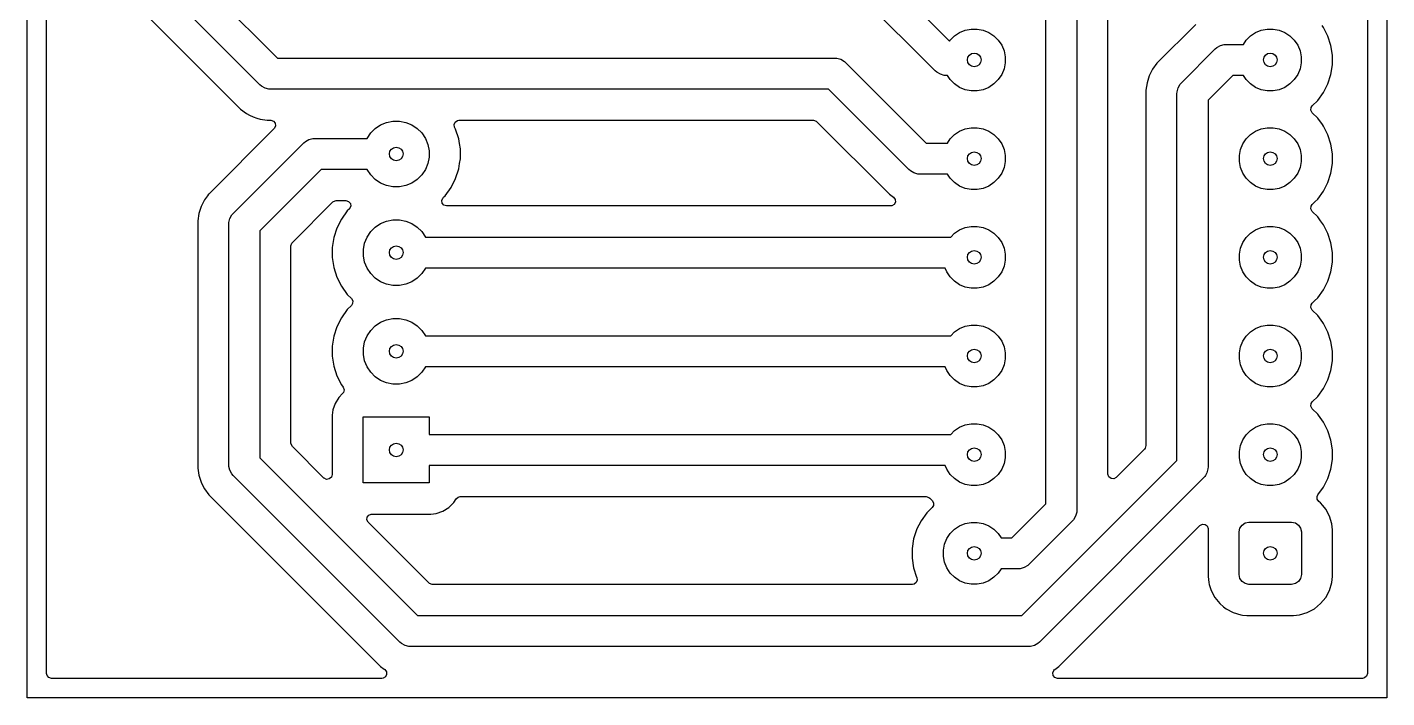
# Model space of a CAD drawing. Extents: x 93.5 to 128.5, y -100.5 to -53.
# Drawn here: x 93.5 to 128.5, y -100.5 to -83.24 of the extents above; entities that cross this region are included whole.
import ezdxf

# ---------------------------------------------------------------- set-up
doc = ezdxf.new("R2010")
doc.units = 0
doc.layers.add('BLACK', color=7, linetype='CONTINUOUS')

msp = doc.modelspace()

# ---------------------------------------------------------------- linework, layer by layer
at = {"layer": 'BLACK', "linetype": 'CONTINUOUS'}
for p, q in [((93.5, -100.5), (93.5, -53)), ((128.5, -53), (128.5, -100.5)), ((94.0005, -99.8755), (94.0005, -53.6245)), ((127.9995, -53.6245), (127.9995, -99.8755)), ((119.72, -95.505684), (119.72, -70.442363)), ((120.52, -70.442363), (120.52, -95.67137)), ((121.3205, -94.7379), (121.3205, -71.034871)), ((96.529, -80.621758), (99.941242, -84.034)), ((114.350921, -80.705235), (117.244199, -83.598514)), ((99.492713, -84.716843), (95.846157, -81.070287)), ((116.877158, -84.362843), (113.785235, -81.270921)), ((95.21331, -81.569518), (98.993482, -85.34969)), ((117.647772, -83.314448), (117.801586, -83.283852)), ((117.801586, -83.283852), (117.958414, -83.283852)), ((117.958414, -83.283852), (118.112228, -83.314448)), ((123.586554, -83.164312), (122.583312, -84.167553)), ((125.267772, -83.314448), (125.421586, -83.283852)), ((125.421586, -83.283852), (125.578414, -83.283852)), ((125.578414, -83.283852), (125.732228, -83.314448)), ((126.86887, -83.241155), (126.836921, -83.197181)), ((126.89777, -83.297875), (126.86887, -83.241155)), ((126.983239, -83.465616), (126.89777, -83.297875)), ((117.244199, -83.598514), (117.261592, -83.572485)), ((117.261592, -83.572485), (117.372485, -83.461592)), ((117.372485, -83.461592), (117.502883, -83.374463)), ((117.502883, -83.374463), (117.647772, -83.314448)), ((118.112228, -83.314448), (118.257117, -83.374463)), ((118.257117, -83.374463), (118.387515, -83.461592)), ((118.387515, -83.461592), (118.498408, -83.572485)), ((118.498408, -83.572485), (118.585537, -83.702883)), ((124.809753, -83.68), (124.881592, -83.572485)), ((124.881592, -83.572485), (124.992485, -83.461592)), ((124.992485, -83.461592), (125.122883, -83.374463)), ((125.122883, -83.374463), (125.267772, -83.314448)), ((125.732228, -83.314448), (125.877117, -83.374463)), ((125.877117, -83.374463), (126.007515, -83.461592)), ((126.007515, -83.461592), (126.118408, -83.572485)), ((126.118408, -83.572485), (126.205537, -83.702883)), ((126.983239, -83.465618), (126.983239, -83.465616)), ((126.983241, -83.465621), (126.983239, -83.465618)), ((127.06109, -83.705215), (126.983241, -83.465621)), ((118.585537, -83.702883), (118.645552, -83.847772)), ((118.645552, -83.847772), (118.676148, -84.001586)), ((123.216157, -84.666787), (124.085788, -83.797157)), ((124.085788, -83.797157), (124.125125, -83.762659)), ((124.125125, -83.762659), (124.215557, -83.710448)), ((124.215557, -83.710448), (124.31642, -83.683422)), ((124.31642, -83.683422), (124.36863, -83.68)), ((124.36863, -83.68), (124.809753, -83.68)), ((126.205537, -83.702883), (126.265552, -83.847772)), ((126.265552, -83.847772), (126.296148, -84.001586)), ((127.1005, -83.954038), (127.06109, -83.705215)), ((127.1005, -84.205962), (127.1005, -83.954038)), ((99.941242, -84.034), (114.291844, -84.034)), ((114.291844, -84.034), (114.344054, -84.037422)), ((114.344054, -84.037422), (114.444918, -84.064448)), ((114.444918, -84.064448), (114.535349, -84.116659)), ((114.535349, -84.116659), (114.574687, -84.151157)), ((114.574687, -84.151157), (116.64353, -86.22)), ((118.645552, -84.312228), (118.585537, -84.457117)), ((118.676148, -84.158414), (118.645552, -84.312228)), ((118.676148, -84.001586), (118.676148, -84.158414)), ((122.47224, -84.32043), (122.386454, -84.488793)), ((122.583312, -84.167553), (122.47224, -84.32043)), ((126.265552, -84.312228), (126.205537, -84.457117)), ((126.296148, -84.158414), (126.265552, -84.312228)), ((126.296148, -84.001586), (126.296148, -84.158414)), ((127.06109, -84.454785), (127.1005, -84.205962)), ((116.916495, -84.397341), (116.877158, -84.362843)), ((117.006927, -84.449552), (116.916495, -84.397341)), ((117.10779, -84.476578), (117.006927, -84.449552)), ((117.16, -84.48), (117.10779, -84.476578)), ((117.189753, -84.48), (117.16, -84.48)), ((117.261592, -84.587515), (117.189753, -84.48)), ((117.372485, -84.698408), (117.261592, -84.587515)), ((117.502883, -84.785537), (117.372485, -84.698408)), ((118.387515, -84.698408), (118.257117, -84.785537)), ((118.498408, -84.587515), (118.387515, -84.698408)), ((118.585537, -84.457117), (118.498408, -84.587515)), ((122.328059, -84.668511), (122.2985, -84.855143)), ((122.386454, -84.488793), (122.328059, -84.668511)), ((123.181659, -84.706125), (123.216157, -84.666787)), ((124.534315, -84.48), (123.899, -85.115315)), ((124.809753, -84.48), (124.534315, -84.48)), ((124.881592, -84.587515), (124.809753, -84.48)), ((124.992485, -84.698408), (124.881592, -84.587515)), ((125.122883, -84.785537), (124.992485, -84.698408)), ((126.007515, -84.698408), (125.877117, -84.785537)), ((126.118408, -84.587515), (126.007515, -84.698408)), ((126.205537, -84.457117), (126.118408, -84.587515)), ((126.86887, -84.918845), (126.983241, -84.694379)), ((126.983241, -84.694379), (127.06109, -84.454785)), ((99.532051, -84.751341), (99.492713, -84.716843)), ((99.622482, -84.803552), (99.532051, -84.751341)), ((99.723346, -84.830578), (99.622482, -84.803552)), ((99.775556, -84.834), (99.723346, -84.830578)), ((114.126158, -84.834), (99.775556, -84.834)), ((116.195001, -86.902843), (114.126158, -84.834)), ((117.647772, -84.845552), (117.502883, -84.785537)), ((117.801586, -84.876148), (117.647772, -84.845552)), ((117.958414, -84.876148), (117.801586, -84.876148)), ((118.112228, -84.845552), (117.958414, -84.876148)), ((118.257117, -84.785537), (118.112228, -84.845552)), ((122.2985, -84.855143), (122.2985, -94.0079)), ((123.099, -84.94963), (123.102422, -84.89742)), ((123.099, -94.39084), (123.099, -84.94963)), ((123.102422, -84.89742), (123.120332, -84.830578)), ((123.120332, -84.830578), (123.129448, -84.796556)), ((123.129448, -84.796556), (123.181659, -84.706125)), ((125.267772, -84.845552), (125.122883, -84.785537)), ((125.421586, -84.876148), (125.267772, -84.845552)), ((125.578414, -84.876148), (125.421586, -84.876148)), ((125.732228, -84.845552), (125.578414, -84.876148)), ((125.877117, -84.785537), (125.732228, -84.845552)), ((126.720793, -85.122656), (126.86887, -84.918845)), ((98.993482, -85.34969), (99.146357, -85.46076)), ((123.899, -85.115315), (123.899, -94.556526)), ((126.547645, -85.376358), (126.552629, -85.306666)), ((126.58113, -85.437681), (126.547645, -85.376358)), ((126.552629, -85.306666), (126.58113, -85.262319)), ((126.58113, -85.262319), (126.720793, -85.122656)), ((99.146357, -85.46076), (99.225903, -85.50129)), ((99.225903, -85.50129), (99.314719, -85.546545)), ((99.314719, -85.546545), (99.314721, -85.546545)), ((99.314721, -85.546545), (99.314724, -85.546547)), ((99.314724, -85.546547), (99.409507, -85.577344)), ((99.409507, -85.577344), (99.494437, -85.60494)), ((99.494437, -85.60494), (99.68107, -85.6345)), ((99.68107, -85.6345), (99.681075, -85.6345)), ((99.681075, -85.6345), (99.772086, -85.6345)), ((99.772086, -85.6345), (99.839125, -85.654185)), ((99.839125, -85.654185), (99.88488, -85.706989)), ((99.88488, -85.706989), (99.894824, -85.776147)), ((102.599313, -85.750367), (102.753258, -85.686601)), ((102.753258, -85.686601), (102.916685, -85.654093)), ((102.916685, -85.654093), (103.083315, -85.654093)), ((103.083315, -85.654093), (103.246742, -85.686601)), ((103.246742, -85.686601), (103.400687, -85.750367)), ((104.490374, -85.746127), (104.516649, -85.681386)), ((104.503271, -85.814796), (104.490374, -85.746127)), ((104.516649, -85.681386), (104.573755, -85.641129)), ((104.573755, -85.641129), (104.613755, -85.6345)), ((104.613755, -85.6345), (113.743218, -85.6345)), ((113.743218, -85.6345), (113.810257, -85.654185)), ((113.810257, -85.654185), (113.830899, -85.670819)), ((113.830899, -85.670819), (115.695771, -87.53569)), ((126.720794, -85.577345), (126.58113, -85.437681)), ((126.720798, -85.57735), (126.720794, -85.577345)), ((126.843421, -85.746127), (126.720798, -85.57735)), ((126.86887, -85.781155), (126.843421, -85.746127)), ((99.859767, -85.846181), (98.17331, -87.532637)), ((99.865799, -85.839703), (99.859767, -85.846181)), ((99.894824, -85.776147), (99.865799, -85.839703)), ((100.851502, -86.103422), (100.903712, -86.1)), ((100.903712, -86.1), (102.250082, -86.1)), ((102.250082, -86.1), (102.250367, -86.099313)), ((102.250367, -86.099313), (102.342941, -85.960766)), ((102.342941, -85.960766), (102.460766, -85.842941)), ((102.460766, -85.842941), (102.599313, -85.750367)), ((103.400687, -85.750367), (103.539234, -85.842941)), ((103.539234, -85.842941), (103.657059, -85.960766)), ((103.657059, -85.960766), (103.749633, -86.099313)), ((103.749633, -86.099313), (103.813399, -86.253258)), ((104.529576, -85.866421), (104.503271, -85.814796)), ((104.529576, -85.866424), (104.529576, -85.866421)), ((104.529579, -85.866428), (104.529576, -85.866424)), ((104.60986, -86.113507), (104.529579, -85.866428)), ((117.261592, -86.112485), (117.372485, -86.001592)), ((117.372485, -86.001592), (117.502883, -85.914463)), ((117.502883, -85.914463), (117.647772, -85.854448)), ((117.647772, -85.854448), (117.801586, -85.823852)), ((117.801586, -85.823852), (117.958414, -85.823852)), ((117.958414, -85.823852), (118.112228, -85.854448)), ((118.112228, -85.854448), (118.257117, -85.914463)), ((118.257117, -85.914463), (118.387515, -86.001592)), ((118.387515, -86.001592), (118.498408, -86.112485)), ((124.881592, -86.112485), (124.992485, -86.001592)), ((124.992485, -86.001592), (125.122883, -85.914463)), ((125.122883, -85.914463), (125.267772, -85.854448)), ((125.267772, -85.854448), (125.421586, -85.823852)), ((125.421586, -85.823852), (125.578414, -85.823852)), ((125.578414, -85.823852), (125.732228, -85.854448)), ((125.732228, -85.854448), (125.877117, -85.914463)), ((125.877117, -85.914463), (126.007515, -86.001592)), ((126.007515, -86.001592), (126.118408, -86.112485)), ((126.941747, -85.924184), (126.86887, -85.781155)), ((126.983239, -86.005616), (126.941747, -85.924184)), ((126.983239, -86.005618), (126.983239, -86.005616)), ((126.983241, -86.005621), (126.983239, -86.005618)), ((127.06109, -86.245215), (126.983241, -86.005621)), ((98.806157, -88.031869), (100.620869, -86.217158)), ((100.620869, -86.217158), (100.660207, -86.182659)), ((100.660207, -86.182659), (100.750639, -86.130448)), ((100.750639, -86.130448), (100.851502, -86.103422)), ((103.813399, -86.253258), (103.845907, -86.416685)), ((103.845907, -86.416685), (103.845907, -86.583315)), ((104.628947, -86.234021), (104.60986, -86.113507)), ((104.6505, -86.370097), (104.628947, -86.234021)), ((104.6505, -86.629902), (104.6505, -86.370097)), ((116.64353, -86.22), (117.189753, -86.22)), ((117.189753, -86.22), (117.261592, -86.112485)), ((118.498408, -86.112485), (118.585537, -86.242883)), ((118.585537, -86.242883), (118.645552, -86.387772)), ((118.645552, -86.387772), (118.676148, -86.541586)), ((124.703852, -86.541586), (124.734448, -86.387772)), ((124.734448, -86.387772), (124.794463, -86.242883)), ((124.794463, -86.242883), (124.881592, -86.112485)), ((126.118408, -86.112485), (126.205537, -86.242883)), ((126.205537, -86.242883), (126.265552, -86.387772)), ((126.265552, -86.387772), (126.296148, -86.541586)), ((127.1005, -86.494038), (127.06109, -86.245215)), ((103.813399, -86.746742), (103.749633, -86.900687)), ((103.845907, -86.583315), (103.813399, -86.746742)), ((104.60986, -86.886493), (104.632539, -86.743298)), ((104.632539, -86.743298), (104.6505, -86.629902)), ((118.676148, -86.698414), (118.645552, -86.852228)), ((118.676148, -86.541586), (118.676148, -86.698414)), ((124.703852, -86.698414), (124.703852, -86.541586)), ((124.734448, -86.852228), (124.703852, -86.698414)), ((126.296148, -86.698414), (126.265552, -86.852228)), ((126.296148, -86.541586), (126.296148, -86.698414)), ((127.06109, -86.994785), (127.1005, -86.745962)), ((127.1005, -86.745962), (127.1005, -86.494038)), ((101.069397, -86.9), (99.489, -88.480397)), ((102.250082, -86.9), (101.069397, -86.9)), ((102.250367, -86.900687), (102.250082, -86.9)), ((102.342941, -87.039234), (102.250367, -86.900687)), ((102.460766, -87.157059), (102.342941, -87.039234)), ((103.657059, -87.039234), (103.539234, -87.157059)), ((103.749633, -86.900687), (103.657059, -87.039234)), ((104.411634, -87.365051), (104.529579, -87.133572)), ((104.529579, -87.133572), (104.60986, -86.886493)), ((116.234339, -86.937341), (116.195001, -86.902843)), ((116.32477, -86.989552), (116.234339, -86.937341)), ((116.425634, -87.016578), (116.32477, -86.989552)), ((116.477844, -87.02), (116.425634, -87.016578)), ((117.189753, -87.02), (116.477844, -87.02)), ((117.261592, -87.127515), (117.189753, -87.02)), ((117.372485, -87.238408), (117.261592, -87.127515)), ((118.498408, -87.127515), (118.387515, -87.238408)), ((118.585537, -86.997117), (118.498408, -87.127515)), ((118.645552, -86.852228), (118.585537, -86.997117)), ((124.794463, -86.997117), (124.734448, -86.852228)), ((124.881592, -87.127515), (124.794463, -86.997117)), ((124.992485, -87.238408), (124.881592, -87.127515)), ((126.118408, -87.127515), (126.007515, -87.238408)), ((126.205537, -86.997117), (126.118408, -87.127515)), ((126.265552, -86.852228), (126.205537, -86.997117)), ((126.983241, -87.234379), (127.06109, -86.994785)), ((102.599313, -87.249633), (102.460766, -87.157059)), ((102.753258, -87.313399), (102.599313, -87.249633)), ((102.916685, -87.345907), (102.753258, -87.313399)), ((103.083315, -87.345907), (102.916685, -87.345907)), ((103.246742, -87.313399), (103.083315, -87.345907)), ((103.400687, -87.249633), (103.246742, -87.313399)), ((103.539234, -87.157059), (103.400687, -87.249633)), ((104.258931, -87.575229), (104.411634, -87.365051)), ((117.502883, -87.325537), (117.372485, -87.238408)), ((117.647772, -87.385552), (117.502883, -87.325537)), ((117.801586, -87.416148), (117.647772, -87.385552)), ((117.958414, -87.416148), (117.801586, -87.416148)), ((118.112228, -87.385552), (117.958414, -87.416148)), ((118.257117, -87.325537), (118.112228, -87.385552)), ((118.387515, -87.238408), (118.257117, -87.325537)), ((125.122883, -87.325537), (124.992485, -87.238408)), ((125.267772, -87.385552), (125.122883, -87.325537)), ((125.421586, -87.416148), (125.267772, -87.385552)), ((125.578414, -87.416148), (125.421586, -87.416148)), ((125.732228, -87.385552), (125.578414, -87.416148)), ((125.877117, -87.325537), (125.732228, -87.385552)), ((126.007515, -87.238408), (125.877117, -87.325537)), ((126.720793, -87.662656), (126.86887, -87.458845)), ((126.86887, -87.458845), (126.983241, -87.234379)), ((98.06224, -87.685512), (97.976454, -87.853875)), ((98.142365, -87.575231), (98.06224, -87.685512)), ((98.171093, -87.53569), (98.142365, -87.575231)), ((98.171534, -87.535081), (98.171093, -87.53569)), ((98.173307, -87.532641), (98.171534, -87.535081)), ((98.17331, -87.532637), (98.173307, -87.532641)), ((100.325819, -88.775657), (101.364657, -87.736819)), ((101.364657, -87.736819), (101.42598, -87.703334)), ((101.42598, -87.703334), (101.452338, -87.7005)), ((101.452338, -87.7005), (101.705978, -87.7005)), ((101.705978, -87.7005), (101.773017, -87.720185)), ((101.773017, -87.720185), (101.818772, -87.772989)), ((101.828716, -87.842147), (101.799691, -87.905703)), ((101.818772, -87.772989), (101.828716, -87.842147)), ((104.171284, -87.697853), (104.200309, -87.634297)), ((104.181228, -87.767011), (104.171284, -87.697853)), ((104.226983, -87.819815), (104.181228, -87.767011)), ((104.200309, -87.634297), (104.206341, -87.627819)), ((104.206341, -87.627819), (104.218978, -87.615182)), ((104.218978, -87.615182), (104.258931, -87.575229)), ((104.294022, -87.8395), (104.226983, -87.819815)), ((115.732296, -87.8395), (104.294022, -87.8395)), ((115.695771, -87.53569), (115.805182, -87.615182)), ((115.760381, -87.836278), (115.732296, -87.8395)), ((115.82122, -87.801921), (115.760381, -87.836278)), ((115.805182, -87.615182), (115.847847, -87.670512)), ((115.853826, -87.740126), (115.82122, -87.801921)), ((115.847847, -87.670512), (115.853826, -87.740126)), ((126.547645, -87.916358), (126.552629, -87.846666)), ((126.552629, -87.846666), (126.58113, -87.802319)), ((126.58113, -87.802319), (126.650902, -87.732547)), ((126.650902, -87.732547), (126.720793, -87.662656)), ((97.918059, -88.033593), (97.8885, -88.220225)), ((97.976454, -87.853875), (97.918059, -88.033593)), ((98.692422, -88.262502), (98.719448, -88.161638)), ((98.719448, -88.161638), (98.771659, -88.071207)), ((98.771659, -88.071207), (98.806157, -88.031869)), ((101.588368, -88.174945), (101.470422, -88.406423)), ((101.741066, -87.964774), (101.588368, -88.174945)), ((101.741071, -87.964768), (101.741066, -87.964774)), ((101.793659, -87.912181), (101.741071, -87.964768)), ((101.799691, -87.905703), (101.793659, -87.912181)), ((102.753258, -88.226601), (102.916685, -88.194093)), ((102.916685, -88.194093), (103.083315, -88.194093)), ((103.083315, -88.194093), (103.246742, -88.226601)), ((126.58113, -87.977681), (126.547645, -87.916358)), ((126.720794, -88.117345), (126.58113, -87.977681)), ((126.720798, -88.11735), (126.720794, -88.117345)), ((126.795545, -88.220231), (126.720798, -88.11735)), ((97.8885, -88.220225), (97.8885, -94.585486)), ((98.689, -88.314712), (98.692422, -88.262502)), ((98.689, -94.491), (98.689, -88.314712)), ((99.489, -88.480397), (99.489, -94.325314)), ((101.470422, -88.406423), (101.39014, -88.653506)), ((102.250367, -88.639313), (102.342941, -88.500766)), ((102.342941, -88.500766), (102.460766, -88.382941)), ((102.460766, -88.382941), (102.599313, -88.290367)), ((102.599313, -88.290367), (102.753258, -88.226601)), ((103.246742, -88.226601), (103.400687, -88.290367)), ((103.400687, -88.290367), (103.539234, -88.382941)), ((103.539234, -88.382941), (103.657059, -88.500766)), ((103.657059, -88.500766), (103.749633, -88.639313)), ((117.274077, -88.64), (117.372485, -88.541592)), ((117.372485, -88.541592), (117.502883, -88.454463)), ((117.502883, -88.454463), (117.647772, -88.394448)), ((117.647772, -88.394448), (117.801586, -88.363852)), ((117.801586, -88.363852), (117.958414, -88.363852)), ((117.958414, -88.363852), (118.112228, -88.394448)), ((118.112228, -88.394448), (118.257117, -88.454463)), ((118.257117, -88.454463), (118.387515, -88.541592)), ((118.387515, -88.541592), (118.498408, -88.652485)), ((124.881592, -88.652485), (124.992485, -88.541592)), ((124.992485, -88.541592), (125.122883, -88.454463)), ((125.122883, -88.454463), (125.267772, -88.394448)), ((125.267772, -88.394448), (125.421586, -88.363852)), ((125.421586, -88.363852), (125.578414, -88.363852)), ((125.578414, -88.363852), (125.732228, -88.394448)), ((125.732228, -88.394448), (125.877117, -88.454463)), ((125.877117, -88.454463), (126.007515, -88.541592)), ((126.007515, -88.541592), (126.118408, -88.652485)), ((126.86887, -88.321155), (126.795545, -88.220231)), ((126.941747, -88.464184), (126.86887, -88.321155)), ((126.983239, -88.545616), (126.941747, -88.464184)), ((126.983239, -88.545618), (126.983239, -88.545616)), ((126.983241, -88.545621), (126.983239, -88.545618)), ((127.06109, -88.785215), (126.983241, -88.545621)), ((100.2895, -88.863338), (100.309185, -88.796299)), ((100.2895, -93.942374), (100.2895, -88.863338)), ((100.309185, -88.796299), (100.325819, -88.775657)), ((101.39014, -88.653506), (101.3495, -88.910097)), ((102.154093, -88.956685), (102.186601, -88.793258)), ((102.186601, -88.793258), (102.250367, -88.639313)), ((103.749633, -88.639313), (103.749918, -88.64)), ((103.749918, -88.64), (117.274077, -88.64)), ((118.498408, -88.652485), (118.585537, -88.782883)), ((118.585537, -88.782883), (118.645552, -88.927772)), ((124.734448, -88.927772), (124.794463, -88.782883)), ((124.794463, -88.782883), (124.881592, -88.652485)), ((126.118408, -88.652485), (126.205537, -88.782883)), ((126.205537, -88.782883), (126.265552, -88.927772)), ((127.1005, -89.034038), (127.06109, -88.785215)), ((101.3495, -88.910097), (101.3495, -89.169902)), ((101.3495, -89.169902), (101.39014, -89.426493)), ((102.154093, -89.123315), (102.154093, -88.956685)), ((102.186601, -89.286742), (102.154093, -89.123315)), ((118.645552, -88.927772), (118.676148, -89.081586)), ((118.676148, -89.238414), (118.645552, -89.392228)), ((118.676148, -89.081586), (118.676148, -89.238414)), ((124.703852, -89.081586), (124.734448, -88.927772)), ((124.703852, -89.238414), (124.703852, -89.081586)), ((124.734448, -89.392228), (124.703852, -89.238414)), ((126.265552, -88.927772), (126.296148, -89.081586)), ((126.296148, -89.238414), (126.265552, -89.392228)), ((126.296148, -89.081586), (126.296148, -89.238414)), ((127.1005, -89.285962), (127.1005, -89.034038)), ((101.39014, -89.426493), (101.470422, -89.673576)), ((102.250367, -89.440687), (102.186601, -89.286742)), ((102.342941, -89.579234), (102.250367, -89.440687)), ((102.460766, -89.697059), (102.342941, -89.579234)), ((103.657059, -89.579234), (103.539234, -89.697059)), ((103.749633, -89.440687), (103.657059, -89.579234)), ((103.749918, -89.44), (103.749633, -89.440687)), ((117.134236, -89.44), (103.749918, -89.44)), ((117.174463, -89.537117), (117.134236, -89.44)), ((117.261592, -89.667515), (117.174463, -89.537117)), ((118.585537, -89.537117), (118.498408, -89.667515)), ((118.645552, -89.392228), (118.585537, -89.537117)), ((124.794463, -89.537117), (124.734448, -89.392228)), ((124.881592, -89.667515), (124.794463, -89.537117)), ((126.205537, -89.537117), (126.118408, -89.667515)), ((126.265552, -89.392228), (126.205537, -89.537117)), ((126.983241, -89.774379), (127.06109, -89.534785)), ((127.06109, -89.534785), (127.1005, -89.285962)), ((101.470422, -89.673576), (101.588368, -89.905054)), ((101.588368, -89.905054), (101.741066, -90.115225)), ((102.599313, -89.789633), (102.460766, -89.697059)), ((102.753258, -89.853399), (102.599313, -89.789633)), ((102.916685, -89.885907), (102.753258, -89.853399)), ((103.083315, -89.885907), (102.916685, -89.885907)), ((103.246742, -89.853399), (103.083315, -89.885907)), ((103.400687, -89.789633), (103.246742, -89.853399)), ((103.539234, -89.697059), (103.400687, -89.789633)), ((117.372485, -89.778408), (117.261592, -89.667515)), ((117.502883, -89.865537), (117.372485, -89.778408)), ((117.647772, -89.925552), (117.502883, -89.865537)), ((117.801586, -89.956148), (117.647772, -89.925552)), ((118.112228, -89.925552), (117.958414, -89.956148)), ((118.257117, -89.865537), (118.112228, -89.925552)), ((118.387515, -89.778408), (118.257117, -89.865537)), ((118.498408, -89.667515), (118.387515, -89.778408)), ((124.992485, -89.778408), (124.881592, -89.667515)), ((125.122883, -89.865537), (124.992485, -89.778408)), ((125.267772, -89.925552), (125.122883, -89.865537)), ((125.421586, -89.956148), (125.267772, -89.925552)), ((125.732228, -89.925552), (125.578414, -89.956148)), ((125.877117, -89.865537), (125.732228, -89.925552)), ((126.007515, -89.778408), (125.877117, -89.865537)), ((126.118408, -89.667515), (126.007515, -89.778408)), ((126.86887, -89.998845), (126.983241, -89.774379)), ((101.741066, -90.115225), (101.741071, -90.115231)), ((101.741071, -90.115231), (101.848159, -90.222319)), ((101.848159, -90.222319), (101.881644, -90.283642)), ((101.881644, -90.283642), (101.87666, -90.353334)), ((117.958414, -89.956148), (117.801586, -89.956148)), ((125.578414, -89.956148), (125.421586, -89.956148)), ((126.58113, -90.342319), (126.639807, -90.283642)), ((126.639807, -90.283642), (126.720793, -90.202656)), ((126.720793, -90.202656), (126.86887, -89.998845)), ((101.741066, -90.504774), (101.588368, -90.714945)), ((101.741071, -90.504768), (101.741066, -90.504774)), ((101.848159, -90.397681), (101.741071, -90.504768)), ((101.87666, -90.353334), (101.848159, -90.397681)), ((126.547645, -90.456358), (126.552629, -90.386666)), ((126.58113, -90.517681), (126.547645, -90.456358)), ((126.552629, -90.386666), (126.58113, -90.342319)), ((126.720794, -90.657345), (126.58113, -90.517681)), ((101.470422, -90.946423), (101.39014, -91.193506)), ((101.588368, -90.714945), (101.470422, -90.946423)), ((102.342941, -91.040766), (102.460766, -90.922941)), ((102.460766, -90.922941), (102.599313, -90.830367)), ((102.599313, -90.830367), (102.753258, -90.766601)), ((102.753258, -90.766601), (102.916685, -90.734093)), ((102.916685, -90.734093), (103.083315, -90.734093)), ((103.083315, -90.734093), (103.246742, -90.766601)), ((103.246742, -90.766601), (103.400687, -90.830367)), ((103.400687, -90.830367), (103.539234, -90.922941)), ((103.539234, -90.922941), (103.657059, -91.040766)), ((117.372485, -91.081592), (117.502883, -90.994463)), ((117.502883, -90.994463), (117.647772, -90.934448)), ((117.647772, -90.934448), (117.801586, -90.903852)), ((117.801586, -90.903852), (117.958414, -90.903852)), ((117.958414, -90.903852), (118.112228, -90.934448)), ((118.112228, -90.934448), (118.257117, -90.994463)), ((118.257117, -90.994463), (118.387515, -91.081592)), ((124.992485, -91.081592), (125.122883, -90.994463)), ((125.122883, -90.994463), (125.267772, -90.934448)), ((125.267772, -90.934448), (125.421586, -90.903852)), ((125.421586, -90.903852), (125.578414, -90.903852)), ((125.578414, -90.903852), (125.732228, -90.934448)), ((125.732228, -90.934448), (125.877117, -90.994463)), ((125.877117, -90.994463), (126.007515, -91.081592)), ((126.720798, -90.65735), (126.720794, -90.657345)), ((126.849952, -90.835117), (126.720798, -90.65735)), ((126.86887, -90.861155), (126.849952, -90.835117)), ((126.941747, -91.004184), (126.86887, -90.861155)), ((101.39014, -91.193506), (101.3495, -91.450097)), ((102.154093, -91.496685), (102.186601, -91.333258)), ((102.186601, -91.333258), (102.250367, -91.179313)), ((102.250367, -91.179313), (102.342941, -91.040766)), ((103.657059, -91.040766), (103.749633, -91.179313)), ((103.749633, -91.179313), (103.749918, -91.18)), ((103.749918, -91.18), (117.274077, -91.18)), ((117.274077, -91.18), (117.372485, -91.081592)), ((118.387515, -91.081592), (118.498408, -91.192485)), ((118.498408, -91.192485), (118.585537, -91.322883)), ((118.585537, -91.322883), (118.645552, -91.467772)), ((124.734448, -91.467772), (124.794463, -91.322883)), ((124.794463, -91.322883), (124.881592, -91.192485)), ((124.881592, -91.192485), (124.992485, -91.081592)), ((126.007515, -91.081592), (126.118408, -91.192485)), ((126.118408, -91.192485), (126.205537, -91.322883)), ((126.205537, -91.322883), (126.265552, -91.467772)), ((126.983239, -91.085616), (126.941747, -91.004184)), ((126.983239, -91.085618), (126.983239, -91.085616)), ((126.983241, -91.085621), (126.983239, -91.085618)), ((127.06109, -91.325215), (126.983241, -91.085621)), ((127.1005, -91.574038), (127.06109, -91.325215)), ((101.3495, -91.450097), (101.3495, -91.709902)), ((102.154093, -91.663315), (102.154093, -91.496685)), ((102.186601, -91.826742), (102.154093, -91.663315)), ((118.645552, -91.467772), (118.676148, -91.621586)), ((118.676148, -91.621586), (118.676148, -91.778414)), ((124.703852, -91.621586), (124.734448, -91.467772)), ((124.703852, -91.778414), (124.703852, -91.621586)), ((126.265552, -91.467772), (126.296148, -91.621586)), ((126.296148, -91.621586), (126.296148, -91.778414)), ((127.1005, -91.825962), (127.1005, -91.574038)), ((101.3495, -91.709902), (101.39014, -91.966493)), ((101.39014, -91.966493), (101.470422, -92.213576)), ((102.250367, -91.980687), (102.186601, -91.826742)), ((102.342941, -92.119234), (102.250367, -91.980687)), ((103.749633, -91.980687), (103.657059, -92.119234)), ((103.749918, -91.98), (103.749633, -91.980687)), ((117.134236, -91.98), (103.749918, -91.98)), ((117.174463, -92.077117), (117.134236, -91.98)), ((118.645552, -91.932228), (118.585537, -92.077117)), ((118.676148, -91.778414), (118.645552, -91.932228)), ((124.734448, -91.932228), (124.703852, -91.778414)), ((124.794463, -92.077117), (124.734448, -91.932228)), ((126.265552, -91.932228), (126.205537, -92.077117)), ((126.296148, -91.778414), (126.265552, -91.932228)), ((127.06109, -92.074785), (127.1005, -91.825962)), ((101.470422, -92.213576), (101.588368, -92.445054)), ((102.460766, -92.237059), (102.342941, -92.119234)), ((102.599313, -92.329633), (102.460766, -92.237059)), ((102.753258, -92.393399), (102.599313, -92.329633)), ((102.916685, -92.425907), (102.753258, -92.393399)), ((103.246742, -92.393399), (103.083315, -92.425907)), ((103.400687, -92.329633), (103.246742, -92.393399)), ((103.539234, -92.237059), (103.400687, -92.329633)), ((103.657059, -92.119234), (103.539234, -92.237059)), ((117.261592, -92.207515), (117.174463, -92.077117)), ((117.372485, -92.318408), (117.261592, -92.207515)), ((117.502883, -92.405537), (117.372485, -92.318408)), ((118.387515, -92.318408), (118.257117, -92.405537)), ((118.498408, -92.207515), (118.387515, -92.318408)), ((118.585537, -92.077117), (118.498408, -92.207515)), ((124.881592, -92.207515), (124.794463, -92.077117)), ((124.992485, -92.318408), (124.881592, -92.207515)), ((125.122883, -92.405537), (124.992485, -92.318408)), ((126.007515, -92.318408), (125.877117, -92.405537)), ((126.118408, -92.207515), (126.007515, -92.318408)), ((126.205537, -92.077117), (126.118408, -92.207515)), ((126.86887, -92.538845), (126.983241, -92.314379)), ((126.983241, -92.314379), (127.06109, -92.074785)), ((101.620577, -92.667345), (101.520183, -92.767739)), ((101.588368, -92.445054), (101.633213, -92.506779)), ((101.640867, -92.640639), (101.620577, -92.667345)), ((101.633213, -92.506779), (101.656693, -92.572585)), ((101.656693, -92.572585), (101.640867, -92.640639)), ((103.083315, -92.425907), (102.916685, -92.425907)), ((117.647772, -92.465552), (117.502883, -92.405537)), ((117.801586, -92.496148), (117.647772, -92.465552)), ((117.958414, -92.496148), (117.801586, -92.496148)), ((118.112228, -92.465552), (117.958414, -92.496148)), ((118.257117, -92.405537), (118.112228, -92.465552)), ((125.267772, -92.465552), (125.122883, -92.405537)), ((125.421586, -92.496148), (125.267772, -92.465552)), ((125.578414, -92.496148), (125.421586, -92.496148)), ((125.732228, -92.465552), (125.578414, -92.496148)), ((125.877117, -92.405537), (125.732228, -92.465552)), ((126.58113, -92.882319), (126.720793, -92.742656)), ((126.720793, -92.742656), (126.86887, -92.538845)), ((101.36463, -93.09075), (101.3495, -93.225039)), ((101.364631, -93.090745), (101.36463, -93.09075)), ((101.424211, -92.920476), (101.364631, -93.090745)), ((101.520183, -92.767739), (101.424211, -92.920476)), ((126.547645, -92.996358), (126.552629, -92.926666)), ((126.58113, -93.057681), (126.547645, -92.996358)), ((126.552629, -92.926666), (126.58113, -92.882319)), ((126.720794, -93.197345), (126.58113, -93.057681)), ((101.3495, -93.225039), (101.3495, -94.754374)), ((102.15, -94.97), (102.15, -93.27)), ((102.15, -93.27), (103.85, -93.27)), ((103.85, -93.27), (103.85, -93.72)), ((117.647772, -93.474448), (117.801586, -93.443852)), ((117.801586, -93.443852), (117.958414, -93.443852)), ((117.958414, -93.443852), (118.112228, -93.474448)), ((125.267772, -93.474448), (125.421586, -93.443852)), ((125.421586, -93.443852), (125.578414, -93.443852)), ((125.578414, -93.443852), (125.732228, -93.474448)), ((126.720798, -93.19735), (126.720794, -93.197345)), ((126.740915, -93.225039), (126.720798, -93.19735)), ((126.86887, -93.401155), (126.740915, -93.225039)), ((126.941747, -93.544184), (126.86887, -93.401155)), ((103.85, -93.72), (117.274077, -93.72)), ((117.274077, -93.72), (117.372485, -93.621592)), ((117.372485, -93.621592), (117.502883, -93.534463)), ((117.502883, -93.534463), (117.647772, -93.474448)), ((118.112228, -93.474448), (118.257117, -93.534463)), ((118.257117, -93.534463), (118.387515, -93.621592)), ((118.387515, -93.621592), (118.498408, -93.732485)), ((118.498408, -93.732485), (118.585537, -93.862883)), ((124.794463, -93.862883), (124.881592, -93.732485)), ((124.881592, -93.732485), (124.992485, -93.621592)), ((124.992485, -93.621592), (125.122883, -93.534463)), ((125.122883, -93.534463), (125.267772, -93.474448)), ((125.732228, -93.474448), (125.877117, -93.534463)), ((125.877117, -93.534463), (126.007515, -93.621592)), ((126.007515, -93.621592), (126.118408, -93.732485)), ((126.118408, -93.732485), (126.205537, -93.862883)), ((126.983239, -93.625616), (126.941747, -93.544184)), ((126.983239, -93.625618), (126.983239, -93.625616)), ((126.983241, -93.625621), (126.983239, -93.625618)), ((127.06109, -93.865215), (126.983241, -93.625621)), ((100.292334, -93.968732), (100.2895, -93.942374)), ((100.325819, -94.030055), (100.292334, -93.968732)), ((101.137819, -94.842055), (100.325819, -94.030055)), ((118.585537, -93.862883), (118.645552, -94.007772)), ((118.645552, -94.007772), (118.676148, -94.161586)), ((122.262181, -94.095581), (121.532181, -94.825581)), ((122.278815, -94.074939), (122.262181, -94.095581)), ((122.2985, -94.0079), (122.278815, -94.074939)), ((124.703852, -94.161586), (124.734448, -94.007772)), ((124.734448, -94.007772), (124.794463, -93.862883)), ((126.205537, -93.862883), (126.265552, -94.007772)), ((126.265552, -94.007772), (126.296148, -94.161586)), ((127.1005, -94.114038), (127.06109, -93.865215)), ((127.1005, -94.365962), (127.1005, -94.114038)), ((98.692422, -94.54321), (98.689, -94.491)), ((99.489, -94.325314), (103.544686, -98.381)), ((118.645552, -94.472228), (118.585537, -94.617117)), ((118.676148, -94.318414), (118.645552, -94.472228)), ((118.676148, -94.161586), (118.676148, -94.318414)), ((119.10884, -98.381), (123.099, -94.39084)), ((124.703852, -94.318414), (124.703852, -94.161586)), ((124.734448, -94.472228), (124.703852, -94.318414)), ((124.794463, -94.617117), (124.734448, -94.472228)), ((126.265552, -94.472228), (126.205537, -94.617117)), ((126.296148, -94.318414), (126.265552, -94.472228)), ((126.296148, -94.161586), (126.296148, -94.318414)), ((127.06109, -94.614785), (127.1005, -94.365962)), ((97.8885, -94.585486), (97.918059, -94.772118)), ((97.918059, -94.772118), (97.976454, -94.951836)), ((98.719448, -94.644074), (98.692422, -94.54321)), ((98.771659, -94.734505), (98.719448, -94.644074)), ((98.806157, -94.773843), (98.771659, -94.734505)), ((103.096157, -99.063843), (98.806157, -94.773843)), ((101.144297, -94.848087), (101.137819, -94.842055)), ((101.207853, -94.877112), (101.144297, -94.848087)), ((101.329815, -94.821413), (101.277011, -94.867168)), ((101.3495, -94.754374), (101.329815, -94.821413)), ((117.134236, -94.52), (103.85, -94.52)), ((103.85, -94.52), (103.85, -94.97)), ((117.174463, -94.617117), (117.134236, -94.52)), ((117.261592, -94.747515), (117.174463, -94.617117)), ((117.372485, -94.858408), (117.261592, -94.747515)), ((118.498408, -94.747515), (118.387515, -94.858408)), ((118.585537, -94.617117), (118.498408, -94.747515)), ((123.781842, -94.839369), (119.557369, -99.063843)), ((121.320816, -94.746746), (121.3205, -94.7379)), ((121.345233, -94.81221), (121.320816, -94.746746)), ((121.401166, -94.854082), (121.345233, -94.81221)), ((121.532181, -94.825581), (121.470858, -94.859066)), ((123.816341, -94.800031), (123.781842, -94.839369)), ((123.831461, -94.773843), (123.816341, -94.800031)), ((123.868552, -94.709599), (123.831461, -94.773843)), ((123.895578, -94.608736), (123.868552, -94.709599)), ((123.899, -94.556526), (123.895578, -94.608736)), ((124.881592, -94.747515), (124.794463, -94.617117)), ((124.992485, -94.858408), (124.881592, -94.747515)), ((126.118408, -94.747515), (126.007515, -94.858408)), ((126.205537, -94.617117), (126.118408, -94.747515)), ((126.983241, -94.854379), (127.06109, -94.614785)), ((97.976454, -94.951836), (98.030884, -95.05866)), ((98.030884, -95.05866), (98.06224, -95.120199)), ((98.06224, -95.120199), (98.17331, -95.273074)), ((101.277011, -94.867168), (101.207853, -94.877112)), ((103.85, -94.97), (102.15, -94.97)), ((117.502883, -94.945537), (117.372485, -94.858408)), ((117.647772, -95.005552), (117.502883, -94.945537)), ((117.801586, -95.036148), (117.647772, -95.005552)), ((117.958414, -95.036148), (117.801586, -95.036148)), ((118.112228, -95.005552), (117.958414, -95.036148)), ((118.257117, -94.945537), (118.112228, -95.005552)), ((118.387515, -94.858408), (118.257117, -94.945537)), ((121.470858, -94.859066), (121.401166, -94.854082)), ((125.122883, -94.945537), (124.992485, -94.858408)), ((125.267772, -95.005552), (125.122883, -94.945537)), ((125.421586, -95.036148), (125.267772, -95.005552)), ((125.578414, -95.036148), (125.421586, -95.036148)), ((125.732228, -95.005552), (125.578414, -95.036148)), ((125.877117, -94.945537), (125.732228, -95.005552)), ((126.007515, -94.858408), (125.877117, -94.945537)), ((126.726293, -95.275085), (126.86887, -95.078845)), ((126.86887, -95.078845), (126.983241, -94.854379)), ((98.17331, -95.273074), (102.596926, -99.69669)), ((104.352262, -95.599816), (104.479816, -95.472262)), ((104.479816, -95.472262), (104.538713, -95.378528)), ((104.538713, -95.378528), (104.591048, -95.332237)), ((104.591048, -95.332237), (104.643707, -95.3205)), ((104.643707, -95.3205), (116.645689, -95.3205)), ((116.645689, -95.3205), (116.712728, -95.340185)), ((116.712728, -95.340185), (116.73337, -95.356819)), ((116.73337, -95.356819), (116.79887, -95.422319)), ((116.79887, -95.422319), (116.832355, -95.483642)), ((116.832355, -95.483642), (116.827371, -95.553334)), ((118.845684, -96.38), (119.72, -95.505684)), ((126.706744, -95.31623), (126.726293, -95.275085)), ((126.708615, -95.386074), (126.706744, -95.31623)), ((126.74795, -95.44382), (126.708615, -95.386074)), ((126.79641, -95.483589), (126.74795, -95.44382)), ((126.853647, -95.553334), (126.79641, -95.483589)), ((102.24446, -95.920858), (102.249444, -95.851166)), ((102.249444, -95.851166), (102.291316, -95.795233)), ((102.291316, -95.795233), (102.35678, -95.770816)), ((102.35678, -95.770816), (102.365626, -95.7705)), ((102.365626, -95.7705), (103.894957, -95.7705)), ((103.894957, -95.7705), (103.894958, -95.770499)), ((103.894958, -95.770499), (103.962104, -95.762934)), ((103.962104, -95.762934), (104.029249, -95.755369)), ((104.029249, -95.755369), (104.029252, -95.755368)), ((104.029252, -95.755368), (104.029255, -95.755368)), ((104.029255, -95.755368), (104.199522, -95.695789)), ((104.199522, -95.695789), (104.352262, -95.599816)), ((116.659201, -95.73735), (116.511132, -95.941151)), ((116.659205, -95.737345), (116.659201, -95.73735)), ((116.79887, -95.597681), (116.659205, -95.737345)), ((116.827371, -95.553334), (116.79887, -95.597681)), ((120.489552, -95.824443), (120.437341, -95.914875)), ((120.516578, -95.72358), (120.489552, -95.824443)), ((120.52, -95.67137), (120.516578, -95.72358)), ((126.927685, -95.64355), (126.853647, -95.553334)), ((127.025232, -95.826046), (126.927685, -95.64355)), ((127.0853, -96.024066), (127.025232, -95.826046)), ((102.277945, -95.982181), (102.24446, -95.920858)), ((103.839945, -97.544181), (102.277945, -95.982181)), ((116.392609, -96.178392), (116.31891, -96.405215)), ((116.39676, -96.165616), (116.392609, -96.178392)), ((116.511132, -95.941151), (116.39676, -96.165616)), ((117.261592, -96.272485), (117.372485, -96.161592)), ((117.372485, -96.161592), (117.502883, -96.074463)), ((117.502883, -96.074463), (117.647772, -96.014448)), ((117.647772, -96.014448), (117.801586, -95.983852)), ((117.801586, -95.983852), (117.958414, -95.983852)), ((117.958414, -95.983852), (118.112228, -96.014448)), ((118.112228, -96.014448), (118.257117, -96.074463)), ((118.257117, -96.074463), (118.387515, -96.161592)), ((118.387515, -96.161592), (118.498408, -96.272485)), ((120.402843, -95.954212), (119.294213, -97.062843)), ((120.0566, -99.69669), (123.689913, -96.063375)), ((120.437341, -95.914875), (120.402843, -95.954212)), ((123.689913, -96.063375), (123.751234, -96.029892)), ((123.751234, -96.029892), (123.820926, -96.034876)), ((123.820926, -96.034876), (123.876859, -96.076748)), ((123.876859, -96.076748), (123.901276, -96.142212)), ((123.900995, -96.163209), (123.8995, -96.178391)), ((123.8995, -96.178391), (123.8995, -97.381604)), ((123.901276, -96.142212), (123.900995, -96.163209)), ((124.7, -96.23), (124.71903, -96.134329)), ((124.7, -97.33), (124.7, -96.23)), ((124.71903, -96.134329), (124.773223, -96.053223)), ((124.773223, -96.053223), (124.854329, -95.99903)), ((124.854329, -95.99903), (124.95, -95.98)), ((124.95, -95.98), (126.05, -95.98)), ((126.05, -95.98), (126.145671, -95.99903)), ((126.145671, -95.99903), (126.226777, -96.053223)), ((126.226777, -96.053223), (126.28097, -96.134329)), ((126.28097, -96.134329), (126.3, -96.23)), ((126.3, -96.23), (126.3, -97.33)), ((127.1005, -96.178392), (127.0853, -96.024066)), ((127.1005, -97.381608), (127.1005, -96.178392)), ((116.31891, -96.405215), (116.2795, -96.654038)), ((117.083852, -96.701586), (117.114448, -96.547772)), ((117.114448, -96.547772), (117.174463, -96.402883)), ((117.174463, -96.402883), (117.261592, -96.272485)), ((118.498408, -96.272485), (118.570247, -96.38)), ((118.570247, -96.38), (118.845684, -96.38)), ((116.2795, -96.654038), (116.2795, -96.905962)), ((116.2795, -96.905962), (116.31891, -97.154785)), ((117.083852, -96.858414), (117.083852, -96.701586)), ((117.114448, -97.012228), (117.083852, -96.858414)), ((116.31891, -97.154785), (116.396759, -97.394379)), ((117.174463, -97.157117), (117.114448, -97.012228)), ((117.261592, -97.287515), (117.174463, -97.157117)), ((117.372485, -97.398408), (117.261592, -97.287515)), ((118.498408, -97.287515), (118.387515, -97.398408)), ((118.570247, -97.18), (118.498408, -97.287515)), ((119.01137, -97.18), (118.570247, -97.18)), ((119.06358, -97.176578), (119.01137, -97.18)), ((119.164444, -97.149552), (119.06358, -97.176578)), ((119.254875, -97.097341), (119.164444, -97.149552)), ((119.294213, -97.062843), (119.254875, -97.097341)), ((103.860587, -97.560815), (103.839945, -97.544181)), ((103.927626, -97.5805), (103.860587, -97.560815)), ((116.289242, -97.5805), (103.927626, -97.5805)), ((116.329237, -97.573873), (116.289242, -97.5805)), ((116.386345, -97.533617), (116.329237, -97.573873)), ((116.412623, -97.468878), (116.386345, -97.533617)), ((116.396759, -97.394379), (116.396761, -97.394382)), ((116.396761, -97.394382), (116.396762, -97.394386)), ((116.396762, -97.394386), (116.399728, -97.400208)), ((116.399728, -97.400208), (116.412623, -97.468878)), ((117.502883, -97.485537), (117.372485, -97.398408)), ((117.647772, -97.545552), (117.502883, -97.485537)), ((117.801586, -97.576148), (117.647772, -97.545552)), ((117.958414, -97.576148), (117.801586, -97.576148)), ((118.112228, -97.545552), (117.958414, -97.576148)), ((118.257117, -97.485537), (118.112228, -97.545552)), ((118.387515, -97.398408), (118.257117, -97.485537)), ((123.8995, -97.381604), (123.914699, -97.535932)), ((123.914699, -97.535932), (123.928219, -97.5805)), ((123.928219, -97.5805), (123.974768, -97.733954)), ((124.71903, -97.425671), (124.7, -97.33)), ((124.773223, -97.506777), (124.71903, -97.425671)), ((124.854329, -97.56097), (124.773223, -97.506777)), ((124.95, -97.58), (124.854329, -97.56097)), ((126.05, -97.58), (124.95, -97.58)), ((126.145671, -97.56097), (126.05, -97.58)), ((126.226777, -97.506777), (126.145671, -97.56097)), ((126.28097, -97.425671), (126.226777, -97.506777)), ((126.3, -97.33), (126.28097, -97.425671)), ((127.025232, -97.733954), (127.0853, -97.535934)), ((127.0853, -97.535934), (127.1005, -97.381608)), ((123.974768, -97.733954), (124.072315, -97.91645)), ((124.072315, -97.91645), (124.072317, -97.916452)), ((124.072317, -97.916452), (124.203589, -98.07641)), ((126.79641, -98.07641), (126.927685, -97.91645)), ((126.927685, -97.91645), (127.025232, -97.733954)), ((124.203589, -98.07641), (124.300209, -98.155702)), ((124.300209, -98.155702), (124.36355, -98.207685)), ((124.36355, -98.207685), (124.546046, -98.305232)), ((124.546046, -98.305232), (124.744066, -98.3653)), ((126.255934, -98.3653), (126.453954, -98.305232)), ((126.453954, -98.305232), (126.63645, -98.207685)), ((126.63645, -98.207685), (126.79641, -98.07641)), ((103.544686, -98.381), (119.10884, -98.381)), ((124.744066, -98.3653), (124.744065, -98.3653)), ((124.744065, -98.3653), (124.782647, -98.3691)), ((124.782647, -98.3691), (124.898392, -98.3805)), ((124.898392, -98.3805), (124.898395, -98.3805)), ((124.898395, -98.3805), (126.101605, -98.3805)), ((126.101605, -98.3805), (126.101608, -98.3805)), ((126.101608, -98.3805), (126.255934, -98.3653)), ((103.135495, -99.098341), (103.096157, -99.063843)), ((103.225926, -99.150552), (103.135495, -99.098341)), ((103.32679, -99.177578), (103.225926, -99.150552)), ((103.379, -99.181), (103.32679, -99.177578)), ((119.274526, -99.181), (103.379, -99.181)), ((119.326736, -99.177578), (119.274526, -99.181)), ((119.4276, -99.150552), (119.326736, -99.177578)), ((119.518031, -99.098341), (119.4276, -99.150552)), ((119.557369, -99.063843), (119.518031, -99.098341)), ((102.596926, -99.69669), (102.692031, -99.765787)), ((119.953617, -99.771511), (120.0566, -99.69669)), ((94.011706, -99.927011), (94.0005, -99.8755)), ((94.057461, -99.979815), (94.011706, -99.927011)), ((94.1245, -99.9995), (94.057461, -99.979815)), ((102.632075, -99.9995), (94.1245, -99.9995)), ((102.66016, -99.996278), (102.632075, -99.9995)), ((102.720999, -99.961921), (102.66016, -99.996278)), ((102.692031, -99.765787), (102.704961, -99.775182)), ((102.704961, -99.775182), (102.747626, -99.830512)), ((102.753605, -99.900126), (102.720999, -99.961921)), ((102.747626, -99.830512), (102.753605, -99.900126)), ((119.898713, -99.857853), (119.927738, -99.794297)), ((119.908657, -99.927011), (119.898713, -99.857853)), ((119.954412, -99.979815), (119.908657, -99.927011)), ((119.927738, -99.794297), (119.948565, -99.775182)), ((119.948565, -99.775182), (119.953617, -99.771511)), ((120.021451, -99.9995), (119.954412, -99.979815)), ((127.8755, -99.9995), (120.021451, -99.9995)), ((127.927011, -99.988294), (127.8755, -99.9995)), ((127.979815, -99.942539), (127.927011, -99.988294)), ((127.9995, -99.8755), (127.979815, -99.942539)), ((128.5, -100.5), (93.5, -100.5))]:
    msp.add_line(p, q, dxfattribs=at)
at = {"layer": 'BLACK'}
for centre in [(117.88, -84.08), (125.5, -84.08), (103, -86.5), (117.88, -86.62), (125.5, -86.62), (103, -89.04), (117.88, -89.16), (125.5, -89.16), (103, -91.58), (117.88, -91.7), (125.5, -91.7), (103, -94.12), (117.88, -94.24), (125.5, -94.24), (117.88, -96.78), (125.5, -96.78)]:
    msp.add_circle(centre, 0.175, dxfattribs=at)
at = {"layer": 'WHITE'}
for centre in [(117.88, -84.08), (125.5, -84.08), (103, -86.5), (117.88, -86.62), (125.5, -86.62), (103, -89.04), (117.88, -89.16), (125.5, -89.16), (103, -91.58), (117.88, -91.7), (125.5, -91.7), (103, -94.12), (117.88, -94.24), (125.5, -94.24), (117.88, -96.78), (125.5, -96.78)]:
    msp.add_circle(centre, 0.175, dxfattribs=at)

doc.saveas('drawing.dxf')
